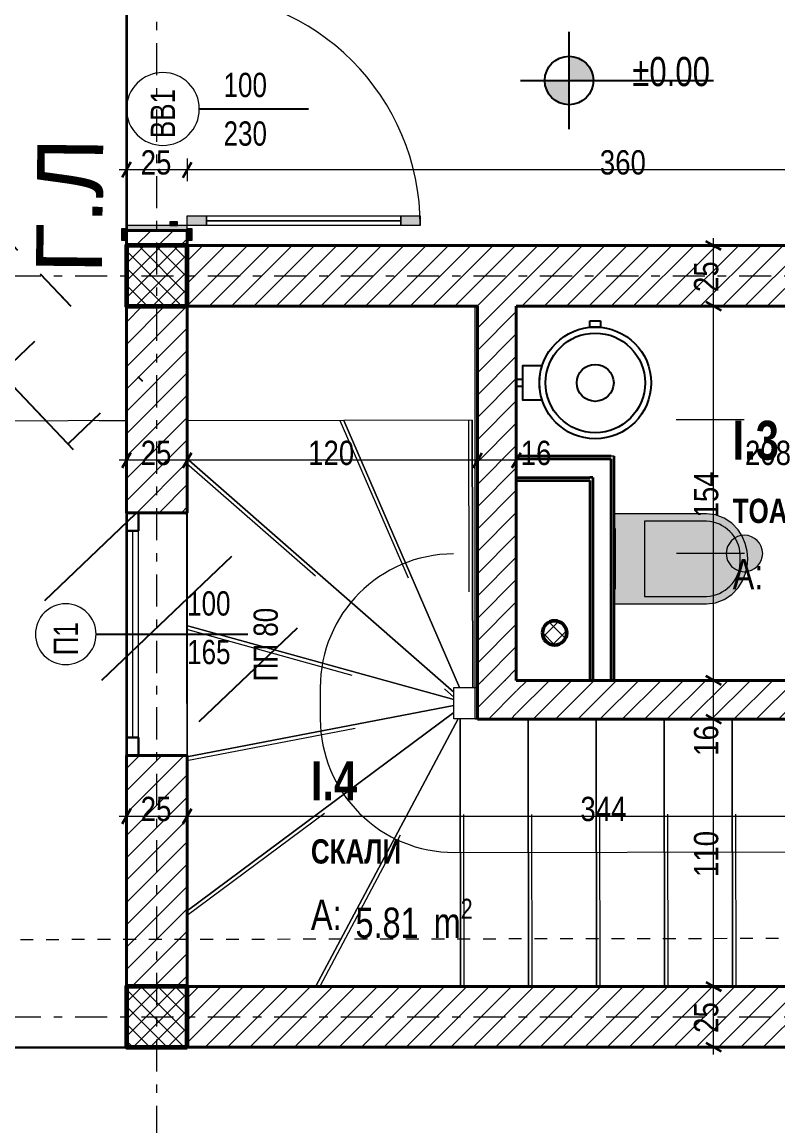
# Model space of a CAD drawing. Extents: x 1230 to 300706, y -1407 to 36108.
# Drawn here: x 60671 to 63784, y 7504 to 12048 of the extents above; entities that cross this region are included whole.
import ezdxf

# ---------------------------------------------------------------- set-up
doc = ezdxf.new("R2010")
doc.units = 0
doc.header["$LTSCALE"] = 5
doc.header["$MEASUREMENT"] = 0
doc.set_wipeout_variables(frame=1)
for name, pattern in [('- Двойно прекъснати линии', [1093.61107349396, 529.166650772095, -211.666655540466, 141.11111164093, -211.666655540469]), ('- Прекъснати линия', [423.33333333324, 211.66666666662, -211.66666666662]), ('Small Dashed', [282.22222222216, 141.11111111108, -141.11111111108]), ('Wipeout_Contour', [99999.99999999999, 0, -99999.99999999999])]:
    doc.linetypes.add(name, pattern=pattern)
for name, color, linetype, lineweight in [('1', 255, 'Continuous', 13), ('101', 253, 'Continuous', 15), ('11', 7, 'Continuous', 18), ('15', 7, 'Continuous', 25), ('177', 7, 'Continuous', 15), ('2', 8, 'Continuous', 15), ('21', 7, 'Continuous', 50), ('23', 8, 'Continuous', 30), ('27', 7, 'Continuous', 40), ('46', 9, 'Continuous', 35), ('47', 7, 'Continuous', 60), ('5', 7, 'Continuous', 25), ('7', 7, 'Continuous', 25), ('71', 7, 'Continuous', 20), ('75', 165, 'Continuous', 20), ('85', 254, 'Continuous', 20), ('91', 7, 'Continuous', 13), ('dimenzija', 7, 'Continuous', 13), ('gradezna_linija', 7, 'Continuous', 53), ('U-3.2 LINIJA NA PARCELA', 82, 'Continuous', 50), ('U-5.2 ELEMENTI NA SOOBRAKAJNICA', 7, 'Continuous', 9)]:
    doc.layers.add(name, color=color, linetype=linetype, lineweight=lineweight)
for name, color, linetype, lineweight, true_color in [('160', 7, 'Continuous', 35, 0xb4a35c), ('168', 7, 'Continuous', 15, 0x5e5e5e), ('179', 7, 'Continuous', 0, 0xb7d9ff), ('184', 7, 'Continuous', 0, 0xe8e8e8), ('3', 7, 'Continuous', 18, 0x7c7c7c), ('45', 7, 'Continuous', 35, 0x404040), ('58', 7, 'Continuous', 25, 0xdf0000), ('89', 7, 'Continuous', 20, 0x111111)]:
    doc.layers.add(name, color=color, linetype=linetype, lineweight=lineweight, true_color=true_color)
doc.layers.add('hech plo~nici', color=253, linetype='Continuous')
doc.layers.add('LEGENDI', color=7, linetype='Continuous')
doc.styles.add('GENERATED_STYLE_4', font='arial.ttf')
doc.styles.add('GENERATED_STYLE_5', font='arialbd.ttf')
doc.styles.add('GENERATED_STYLE_6', font='Cambria Math.ttf')
doc.styles.add('PECAT', font='arial.ttf', dxfattribs={"height": 1.5})
pattern_1 = [(44.99999999999999, (4240.815483231272, 9842.57926668318), (-45.96193909124292, 45.96193909124295), [])]
pattern_2 = [(44.99999999999999, (4240.815483231272, 9842.57926668318), (-35.35533905932839, 35.35533905932842), []), (135.0000000000002, (4240.815483231272, 9842.57926668318), (35.35533905932829, 35.35533905932851), [])]

# ---------------------------------------------------------------- blocks, each defined once
blk = doc.blocks.new('A$C7bff3a25')
at = {"layer": 'hech plo~nici'}
h = blk.add_hatch(dxfattribs=at)
h.set_pattern_fill('AR-HBONE', color=256, scale=0.1, angle=45.00000000000001)
h.set_pattern_definition([(90, (-7616202.040000002, -4641434.938929104), (-0.4000000000000001, 0.4000000000000001), [1.2, -0.4]), (180, (-7616202.040000002, -4641434.538929104), (-0.3999999999999999, 0.4), [1.199999999999998, -0.4])])
h.paths.add_polyline_path([(20.28641710244119, 27.12959194462746), (19.69949446246023, 26.51465495582674), (20.49119060393422, 25.76854571513832), (20.57233973033726, 25.69115949142725), (21.15421470534054, 26.30132812447845)])
h.paths.add_polyline_path([(20.14526487314891, 28.86170581240404), (19.32775921375759, 28.00443822636799), (21.06634797435254, 26.3659596843645), (21.14749710075556, 26.28857346065343), (21.95527336280793, 27.13562782574444)])
at = {"color": 5, "linetype": 'Continuous', "lineweight": 70, "const_width": 0.002335619738710761, "flags": 128}
blk.add_lwpolyline([(30.37206815359039, 12.78929443563753), (16.98470876218007, 25.54742623934391)], dxfattribs=at)
at = {"layer": 'gradezna_linija', "linetype": 'Continuous', "lineweight": 35}
blk.add_lwpolyline([(27.47665073629468, 15.54313936457038), (28.77928620297461, 14.30090739764274), (33.5411752657965, 19.29434320889415), (32.23853979911654, 20.5365751758218), (23.55430364515631, 28.81812133453787), (18.79241458233446, 23.82468552328647)], close=True, dxfattribs=at).dxf.unprotected_set("ltscale", 0)
at = {"layer": 'U-3.2 LINIJA NA PARCELA', "color": 84, "linetype": 'Continuous', "lineweight": 35, "true_color": 0x2aa800}
blk.add_lwpolyline([(16.98470876218005, 25.54742623934393), (30.37206815359039, 12.78929443563753)], dxfattribs=at)
at = {"layer": 'U-5.2 ELEMENTI NA SOOBRAKAJNICA', "linetype": 'Continuous'}
for points in [[(20.57231890223921, 25.69118019845337), (19.69992814678693, 26.51515493635092), (20.28641710244119, 27.12959194462746)], [(20.49119060393422, 25.76854571513832), (20.57233973033726, 25.69115949142725)]]:
    blk.add_lwpolyline(points, dxfattribs=at)
at = {"layer": 'LEGENDI', "style": 'PECAT'}
blk.add_text('Г.Л', height=0.2713420512620886, rotation=45.74552065727478, dxfattribs=at).set_placement((20.91594700335212, 26.1982184160209))

msp = doc.modelspace()

# ---------------------------------------------------------------- hatches: boundary and pattern name
at = {"layer": '1', "linetype": 'Continuous', "lineweight": 13}
h = msp.add_hatch(dxfattribs=at)
h.set_pattern_fill('1_БЕТОН_СГЛОБЯЕМИ_ЕЛЕМЕН_E7', color=256, scale=50.00000000000146, style=0, pattern_type=2)
h.set_pattern_definition(pattern_2)
h.paths.add_polyline_path([(62814.15903389984, 9533.548130585408, 0.414213562373095), (62864.15903389984, 9483.548130585406, 0.414213562373095), (62914.15903389984, 9533.548130585408, 0.414213562373095), (62864.15903389984, 9583.548130585408, 0.414213562373095)])
at = {"layer": '179', "linetype": 'Continuous', "lineweight": 0}
for points in [[(63489.73771712948, 10023.3520289662), (63109.73771712946, 10023.3520289662), (63109.73771712946, 9653.352028966194), (63489.73771712948, 9653.352028966194), (63527.07256750818, 9657.699068607993), (63562.40992697008, 9670.507611302392), (63593.85917623648, 9691.092374120393), (63619.73771712948, 9718.352028966194), (63636.89357914968, 9745.530694591705), (63649.47437628228, 9775.106477384805), (63657.15520814038, 9806.315581926327), (63659.73771712948, 9838.352028966197), (63657.15520814038, 9870.388476602258), (63649.47437628228, 9901.597581143771), (63636.89357914968, 9931.17336393688), (63619.73771712948, 9958.352028966201), (63593.85917623648, 9985.6116844082), (63562.40992697008, 10006.1964472261), (63527.07256750818, 10019.0049899205)], [(63109.73771712946, 9961.352028966201), (63109.73771712946, 9715.352028966194), (63114.73771712946, 9715.352028966194), (63114.73771712946, 9961.352028966201)]]:
    msp.add_hatch(color=256, dxfattribs=at).paths.add_polyline_path(points)
at = {"layer": '184', "linetype": 'Continuous', "lineweight": 0}
msp.add_hatch(color=256, dxfattribs=at).paths.add_polyline_path([(62311.12721900843, 11210.32978792156), (62311.12721900843, 11250.32978792156), (62231.12721900842, 11250.32978792156), (62231.12721900842, 11210.32978792156)])
at = {"layer": '58', "linetype": 'Continuous', "lineweight": 25}
for points in [[(62923.8114668506, 11807.55186040939), (63023.81146685061, 11807.55186040939), (63016.19942010174, 11845.8202036459), (62994.52214496926, 11878.26253852805), (62962.07981008712, 11899.93981366053), (62923.8114668506, 11907.5518604094)], [(62923.8114668506, 11807.55186040939), (62823.8114668506, 11807.55186040939), (62831.42351359947, 11769.28351717289), (62853.10078873194, 11736.84118229074), (62885.54312361409, 11715.16390715826), (62923.8114668506, 11707.55186040939)]]:
    msp.add_hatch(color=256, dxfattribs=at).paths.add_polyline_path(points)
at = {"layer": '71', "linetype": 'Continuous', "lineweight": 20}
msp.add_hatch(color=256, dxfattribs=at).paths.add_polyline_path([(63645.93255926737, 9935.495984702797, 0.9999999999999999), (63646.16348976002, 9785.496162465875, 0.9999999999999999)])

# ---------------------------------------------------------------- linework, layer by layer
at = {"layer": '101', "linetype": 'Continuous', "lineweight": 15}
for p, q in [((61311.1273305368, 11226.32984183836), (61279.1271030984, 11226.32984183836)), ((61351.1272688864, 11250.32980484812), (61431.12714558558, 11250.32980484812)), ((61431.12714558558, 11250.32980484812), (61431.12714558558, 11210.32986649852)), ((62231.12729637109, 11230.32983567332), (61431.12714558558, 11230.32983567332)), ((62231.12729637109, 11210.32986649852), (62231.12729637109, 11250.32980484812)), ((62231.12729637109, 11250.32980484812), (62311.12717307028, 11250.32980484812)), ((62311.12717307028, 11250.32980484812), (62311.12717307028, 11210.32986649852)), ((62311.12717307028, 11210.32986649852), (62231.12729637109, 11210.32986649852))]:
    msp.add_line(p, q, dxfattribs=at)
at = {"layer": '101', "linetype": 'Continuous', "lineweight": 15, "flags": 128}
for points in [[(62231.12721900842, 11230.32978792156), (61431.1272190084, 11230.32978792157), (61431.1272190084, 11250.32978792157), (62231.12721900842, 11250.32978792156)], [(62231.12721900842, 11210.32978792156), (61431.1272190084, 11210.32978792157), (61431.1272190084, 11230.32978792157), (62231.12721900842, 11230.32978792156)]]:
    msp.add_lwpolyline(points, close=True, dxfattribs=at)
at = {"layer": '11', "linetype": 'Continuous', "lineweight": 18}
for p, q in [((61996.30692903056, 10407.95678641522), (61347.54185961968, 10406.95796418106)), ((61347.54185961968, 10406.95796418106), (61347.77959536341, 10252.51275836918)), ((62525.20253675157, 10408.77101058062), (61996.30692903056, 10407.95678641522)), ((61996.30692903056, 10407.95678641522), (62473.07171002074, 9308.689678349636)), ((62473.07171002074, 9308.689678349636), (61996.30692903056, 10407.95678641522)), ((62525.20253675157, 10408.77101058062), (62526.89602338245, 9308.77242920805)), ((62526.89602338245, 9308.77242920805), (62525.20253675157, 10408.77101058062)), ((63645.20136405766, 10410.49549418856), (63365.20151885177, 10410.0643040969)), ((61347.77959536341, 10252.51275836918), (62449.26354080657, 9289.544063355183)), ((62449.26354080657, 9289.544063355183), (61347.77959536341, 10252.51275836918)), ((61347.77959536341, 10252.51275836918), (61348.8393045168, 9564.21325878212)), ((63646.04796899373, 9860.49620350228), (63366.04840054657, 9860.065013410613)), ((61348.8393045168, 9564.21325878212), (62449.31114330706, 9258.672457992405)), ((62449.31114330706, 9258.672457992405), (61348.8393045168, 9564.21325878212)), ((61348.8393045168, 9564.21325878212), (61349.39503603418, 9203.192850703703)), ((61899.23463693685, 9307.806264503293), (61899.39460347919, 9204.039732398503)), ((62449.23420438185, 9308.652869439371), (62473.07171002074, 9308.689678349636)), ((62449.26354080657, 9289.544063355183), (62449.23420438185, 9308.652869439371)), ((62449.31114330706, 9258.672457992405), (62449.26354080657, 9289.544063355183)), ((62473.07171002074, 9308.689678349636), (62526.89602338245, 9308.77242920805)), ((62526.89602338245, 9308.77242920805), (62806.89586858833, 9309.203619299718)), ((62806.89586858833, 9309.203619299718), (63086.89543703549, 9309.634532632661)), ((63086.89543703549, 9309.634532632661), (63366.89500548266, 9310.065722724328)), ((63366.89500548266, 9310.065722724328), (63646.89485068854, 9310.49663605727)), ((61349.67151799925, 9023.670260170346), (62449.34850573477, 9234.427840270819)), ((62449.34850573477, 9234.427840270819), (61349.67151799925, 9023.670260170346)), ((62449.34850573477, 9234.427840270819), (62449.31114330706, 9258.672457992405)), ((62449.39223361314, 9205.989497607616), (62449.34850573477, 9234.427840270819)), ((61349.39503603418, 9203.192850703703), (61349.67151799925, 9023.670260170346)), ((61350.64764601806, 8389.625710519209), (62449.39223361314, 9205.989497607616)), ((62449.39223361314, 9205.989497607616), (61350.64764601806, 8389.625710519209)), ((61881.41552650552, 8078.961552234667), (62466.71649944632, 9179.864027599142)), ((62466.71649944632, 9179.864027599142), (61881.41552650552, 8078.961552234667)), ((61899.39460347919, 9204.039732398503), (61899.4330729418, 9178.990577066854)), ((62449.39389416548, 9204.886614093306), (62449.39223361314, 9205.989497607616)), ((62449.43236362808, 9179.837458761656), (62449.39389416548, 9204.886614093306)), ((62466.71649944632, 9179.864027599142), (62449.43236362808, 9179.837458761656)), ((62475.07876428567, 9179.87703525916), (62466.71649944632, 9179.864027599142)), ((62755.07833273284, 9180.3079485921), (62475.07876428567, 9179.87703525916)), ((62476.77225091656, 8079.878177127865), (62475.07876428567, 9179.87703525916)), ((62475.07876428567, 9179.87703525916), (62476.77225091656, 8079.878177127865)), ((63035.07817793872, 9180.73913868377), (62755.07833273284, 9180.3079485921)), ((62756.77181936372, 8080.309367219532), (62755.07833273284, 9180.3079485921)), ((62755.07833273284, 9180.3079485921), (62756.77181936372, 8080.309367219532)), ((63315.07774638588, 9181.170052016712), (63035.07817793872, 9180.73913868377)), ((63036.77166456961, 8080.740280552475), (63035.07817793872, 9180.73913868377)), ((63035.07817793872, 9180.73913868377), (63036.77166456961, 8080.740280552475)), ((63595.07731483305, 9181.601242108381), (63315.07774638588, 9181.170052016712)), ((63316.77123301676, 8081.171470644143), (63315.07774638588, 9181.170052016712)), ((63315.07774638588, 9181.170052016712), (63316.77123301676, 8081.171470644143)), ((63875.07716003893, 9182.032155441324), (63595.07731483305, 9181.601242108381)), ((63596.77080146392, 8081.602383977086), (63595.07731483305, 9181.601242108381)), ((63595.07731483305, 9181.601242108381), (63596.77080146392, 8081.602383977086)), ((61349.67151799925, 9023.670260170346), (61350.64764601806, 8389.625710519209)), ((62450.27924532289, 8629.838168075372), (63875.92376497501, 8632.032864755038)), ((61350.64764601806, 8389.625710519209), (61351.1272688864, 8078.145113999482)), ((61351.1272688864, 8078.145113999482), (61881.41552650552, 8078.961552234667)), ((61881.41552650552, 8078.961552234667), (62476.77225091656, 8079.878177127865)), ((62476.77225091656, 8079.878177127865), (62756.77181936372, 8080.309367219532)), ((62756.77181936372, 8080.309367219532), (63036.77166456961, 8080.740280552475)), ((63036.77166456961, 8080.740280552475), (63316.77123301676, 8081.171470644143)), ((63316.77123301676, 8081.171470644143), (63596.77080146392, 8081.602383977086)), ((63596.77080146392, 8081.602383977086), (63876.77064666981, 8082.033574068753))]:
    msp.add_line(p, q, dxfattribs=at)
at = {"layer": '11', "linetype": 'Continuous', "lineweight": 18, "flags": 128}
msp.add_lwpolyline([(63645.93255926737, 9935.495984702797, 0.9999999999999999), (63646.16348976002, 9785.496162465875, 0.9999999999999999)], format="xyb", close=True, dxfattribs=at)
at = {"layer": '11', "linetype": 'Continuous', "lineweight": 18}
for centre, radius, start, end in [((62449.23410879535, 9308.652880754245), 550.0000000000175, 90.08820898562504, 180.0882089854426), ((62449.43242513308, 9179.837430420655), 550.0000000000174, 180.0882089854426, 270.0882089856251)]:
    msp.add_arc(centre, radius, start, end, dxfattribs=at)
at = {"layer": '15', "linetype": 'Continuous', "lineweight": 25}
for p, q in [((63009.60032334392, 10792.71700430303), (63009.60032334392, 10817.71689658185)), ((63009.60032334392, 10817.71689658185), (63053.60025552847, 10817.71689658185)), ((63009.60032334392, 10792.71700430303), (63009.60032334392, 10817.71689658185)), ((63009.60032334392, 10817.71689658185), (63053.60025552847, 10817.71689658185)), ((63053.60025552847, 10817.71689658185), (63053.60025552847, 10792.71700430303)), ((63053.60025552847, 10817.71689658185), (63053.60025552847, 10792.71700430303)), ((63009.60032334392, 10791.66227680667), (63009.60032334392, 10792.71700430303)), ((63009.60032334392, 10791.66227680667), (63009.60032334392, 10792.71700430303)), ((63053.60025552847, 10791.66227680667), (63053.60025552847, 10792.71700430303)), ((63053.60025552847, 10791.66227680667), (63053.60025552847, 10792.71700430303))]:
    msp.add_line(p, q, dxfattribs=at)
at = {"layer": '15', "linetype": 'Continuous', "lineweight": 25, "flags": 128}
for points in [[(63261.60025993651, 10562.71691849083, -0.9999999999999999), (62801.6002599365, 10562.71691849083, -0.9999999999999999)], [(63031.6002599365, 10638.71691849083, -0.9999999999999999), (63031.6002599365, 10486.71691849083, -0.9999999999999999)], [(62812.51123693443, 10492.71691849083, -0.1558710999704792), (62812.51123693443, 10632.71691849083), (62731.60025993649, 10632.71691849083), (62731.60025993649, 10492.71691849083)]]:
    msp.add_lwpolyline(points, format="xyb", close=True, dxfattribs=at)
at = {"layer": '15', "linetype": 'Continuous', "lineweight": 25}
msp.add_circle((63031.6002599365, 10562.71691849083), 205.000000000006, dxfattribs=at)
for centre, start, end in [((63031.60025993652, 10562.71691849083), 90, 95.48885756906532), ((63031.60025993652, 10562.71691849083), 90, 95.48885756906532), ((63031.60025993649, 10562.71691849083), 84.51114243093467, 90), ((63031.60025993649, 10562.71691849083), 84.51114243093467, 90)]:
    msp.add_arc(centre, 230.0000000000062, start, end, dxfattribs=at)
at = {"layer": '160', "linetype": 'Continuous', "lineweight": 35}
for p, q in [((63097.73773679875, 10248.68878308255), (63021.73785393452, 10248.68878308255)), ((63097.73773679875, 10248.68878308255), (63021.73785393452, 10248.68878308255)), ((63097.73773679875, 10172.68890021832), (63097.73773679875, 10248.68878308255)), ((63021.73785393452, 10172.68890021832), (63009.73759567091, 10172.68890021832)), ((63021.73785393452, 10172.68890021832), (63009.73759567091, 10172.68890021832))]:
    msp.add_line(p, q, dxfattribs=at)
at = {"layer": '177', "linetype": 'Continuous', "lineweight": 15, "flags": 128}
msp.add_lwpolyline([(63109.73771712951, 10260.6888384986), (63097.73771712951, 10260.6888384986)], dxfattribs=at)
at = {"layer": '2', "linetype": 'Continuous', "lineweight": 15, "flags": 128}
for points in [[(61251.12721900838, 11840.32978792159, 0.9999999999999999), (61251.12721900838, 11540.32978792158, 0.9999999999999999)], [(60851.12721900837, 9653.145243737215, 0.9999999999999999), (60851.12721900837, 9403.145243737206, 0.9999999999999999)]]:
    msp.add_lwpolyline(points, format="xyb", close=True, dxfattribs=at)
at = {"layer": '21', "linetype": 'Continuous', "lineweight": 50, "flags": 128}
msp.add_lwpolyline([(62814.15903389984, 9533.548130585408, 0.414213562373095), (62864.15903389984, 9483.548130585406, 0.414213562373095), (62914.15903389984, 9533.548130585408, 0.414213562373095), (62864.15903389984, 9583.548130585408, 0.414213562373095)], format="xyb", close=True, dxfattribs=at)
at = {"layer": '23', "linetype": 'Continuous', "lineweight": 30}
for p, q in [((61101.12723906334, 9953.145337672362), (61151.1273003797, 9953.145337672362)), ((61151.1273003797, 9103.1451255705), (61101.12723906334, 9103.1451255705))]:
    msp.add_line(p, q, dxfattribs=at)
at = {"layer": '3', "linetype": 'Continuous', "lineweight": 18}
for p, q in [((61101.12723906334, 9953.145337672362), (61101.12723906334, 9103.1451255705)), ((61126.12713134216, 9953.145337672362), (61126.12713134216, 9103.1451255705)), ((61151.1273003797, 9103.1451255705), (61151.1273003797, 9953.145337672362))]:
    msp.add_line(p, q, dxfattribs=at)
at = {"layer": '45', "linetype": 'Continuous', "lineweight": 35}
for p, q in [((61119.16941702604, 11471.11573730518), (61083.08506110065, 11408.61586822878)), ((61333.0850909237, 11408.61586822878), (61369.16944684909, 11471.11573730518))]:
    msp.add_line(p, q, dxfattribs=at)
at = {"layer": '5', "linetype": 'Continuous', "lineweight": 25}
for p, q in [((61401.12733020275, 11690.3296802111), (61851.1273285325, 11690.3296802111)), ((60976.12722415182, 9528.14523162143), (61601.12729870944, 9528.14523162143))]:
    msp.add_line(p, q, dxfattribs=at)
at = {"layer": '58', "linetype": 'Continuous', "lineweight": 25}
for p, q in [((62923.81148441918, 11607.55197620122), (62923.81148441918, 12007.55191321461)), ((62723.81151591249, 11807.55194470791), (63519.02097318916, 11807.55194470791))]:
    msp.add_line(p, q, dxfattribs=at)
msp.add_circle((62923.8114668506, 11807.55186040939), 100.0000000000029, dxfattribs=at)
at = {"layer": '75', "linetype": 'Continuous', "lineweight": 20}
for p, q in [((63489.63777624293, 9993.361978102686), (63234.63782331586, 9993.361978102686)), ((63234.63782331586, 9993.361978102686), (63234.63782331586, 9838.351907735545)), ((63234.63782331586, 9838.351907735545), (63234.63782331586, 9683.34211412713)), ((63628.92629054637, 9822.748250888177), (63628.92629054637, 9853.955841341638)), ((63234.63782331586, 9683.34211412713), (63489.63777624293, 9683.34211412713))]:
    msp.add_line(p, q, dxfattribs=at)
at = {"layer": '75', "linetype": 'Continuous', "lineweight": 20, "flags": 128}
for points in [[(63489.73771712948, 10023.3520289662), (63109.73771712946, 10023.3520289662), (63109.73771712946, 9653.352028966194), (63489.73771712948, 9653.352028966194), (63527.07256750818, 9657.699068607993), (63562.40992697008, 9670.507611302392), (63593.85917623648, 9691.092374120393), (63619.73771712948, 9718.352028966194), (63636.89357914968, 9745.530694591705), (63649.47437628228, 9775.106477384805), (63657.15520814038, 9806.315581926327), (63659.73771712948, 9838.352028966197), (63657.15520814038, 9870.388476602258), (63649.47437628228, 9901.597581143771), (63636.89357914968, 9931.17336393688), (63619.73771712948, 9958.352028966201), (63593.85917623648, 9985.6116844082), (63562.40992697008, 10006.1964472261), (63527.07256750818, 10019.0049899205)], [(63109.73771712946, 9961.352028966201), (63109.73771712946, 9715.352028966194), (63114.73771712946, 9715.352028966194), (63114.73771712946, 9961.352028966201)]]:
    msp.add_lwpolyline(points, close=True, dxfattribs=at)
at = {"layer": '75', "linetype": 'Continuous', "lineweight": 20}
for centre, radius, start, end in [((63482.85144941378, 9847.29278525255), 146.2268015963367, 2.611688899229816, 87.33999364532055), ((63482.85144941378, 9829.411272679845), 146.2268015962512, 272.6600063546795, 357.3883111007702)]:
    msp.add_arc(centre, radius, start, end, dxfattribs=at)
at = {"layer": '85', "linetype": 'Continuous', "lineweight": 20, "ltscale": 0.05}
for p, q in [((61101.12723906334, 11486.74070457428), (61101.12723906334, 11392.99062420095)), ((61351.1272688864, 11486.74070457428), (61351.1272688864, 11392.99062420095)), ((61101.12723906334, 11439.86580276698), (61070.56477319504, 11439.86580276698)), ((61351.1272688864, 11439.86580276698), (61101.12723906334, 11439.86580276698)), ((64948.82822080583, 11439.86580276698), (61351.1272688864, 11439.86580276698))]:
    msp.add_line(p, q, dxfattribs=at)
at = {"layer": '89', "linetype": 'Continuous', "lineweight": 20, "flags": 128}
for points in [[(73101.1271653645, 7828.145243737113), (74901.12721900878, 7828.145243737113), (74901.12721900878, 14728.1452437374), (73101.12716536451, 14728.14524373741), (61101.12721900838, 14728.14524373741), (61101.12721900838, 7828.145243737116)], [(64187.08532271236, 8078.140970121791), (64187.0762746836, 9178.145196174812), (62536.60025993649, 9178.145243737066), (62536.60025993649, 10878.14524373739), (61351.12719218626, 10878.14524373739), (61351.12719218626, 9178.11783153492), (61351.12719218626, 8078.117867297676)]]:
    msp.add_lwpolyline(points, close=True, dxfattribs=at)
at = {"layer": '91', "linetype": 'Continuous', "lineweight": 13}
for p, q in [((61347.54185961968, 10406.95796418106), (61351.1272688864, 8078.145113999482)), ((62449.23420438185, 9308.652869439371), (63596.89478937218, 9310.419697132056)), ((62449.43236362808, 9179.837458761656), (62449.23420438185, 9308.652869439371)), ((63597.09322537715, 9181.604286454341), (62449.43236362808, 9179.837458761656)), ((63598.78671200802, 8081.605705081772), (63597.09322537715, 9181.604286454341)), ((61351.1272688864, 8078.145113999482), (63598.78671200802, 8081.605705081772))]:
    msp.add_line(p, q, dxfattribs=at)
at = {"layer": '91', "linetype": 'Small Dashed', "lineweight": 13}
for p, q in [((61979.96792425407, 10407.93160137136), (62456.73242848553, 9308.664493305772)), ((62510.20249068079, 10408.74803960654), (62511.89597731167, 9308.749458233977)), ((61347.81031558175, 10232.56177548849), (62449.29426102492, 9269.593080474497)), ((61348.86338252578, 9548.639215118195), (62449.33494455731, 9243.098414328484)), ((61349.69504249077, 9008.401758137488), (62449.37175346757, 9219.159338237961)), ((61350.67642892533, 8370.959995151812), (62449.42101652041, 9187.323782240217)), ((61898.41764518421, 8078.987844313428), (62483.718618125, 9179.890319677901)), ((62491.77229698734, 8079.901424860664), (62490.07881035646, 9179.900006233232)), ((62771.77186543449, 8080.332338193607), (62770.07837880362, 9180.3311963249)), ((63051.77143388166, 8080.763528285273), (63050.07794725077, 9180.762109657844)), ((63331.77127908754, 8081.194441618218), (63330.07779245666, 9181.193299749511)), ((63611.7708475347, 8081.625631709884), (63610.07736090382, 9181.624213082454))]:
    msp.add_line(p, q, dxfattribs=at)

# ---------------------------------------------------------------- texts
at = {"layer": '1', "linetype": 'Continuous', "lineweight": 13}
for s, insert, char_height, attachment_point, style in [('\\A1;{\\W0.800000x;\\pql;\\fCentury Gothic|b0|i0|c0|p34;±0.00}', (63183.81146366915, 11782.62009471281), 120.0000047683751, 7, 'GENERATED_STYLE_6'), ('\\A1;{\\W0.800000x;\\pql;\\pt0;\\fCentury Gothic|b1|i0|c204|p34;I.3}', (63597.50566458902, 10406.63681822854), 160.0000000000047, 1, 'GENERATED_STYLE_5'), ('\\A1;{\\W0.800000x;\\pql;\\pt0;\\fCentury Gothic|b0|i0|c204|p34;A: }', (63597.50566458902, 9837.87740646382), 125.0000000000036, 1, 'GENERATED_STYLE_4'), ('\\A1;{\\W0.800000x;\\pql;\\pt0;\\fCentury Gothic|b1|i0|c204|p34;I.4}', (61860.73413096902, 9004.717236135162), 160.0000000000047, 1, 'GENERATED_STYLE_5'), ('\\A1;{\\W0.800000x;\\pql;\\pt0;\\fCentury Gothic|b0|i0|c204|p34;A: }', (61860.73413096902, 8435.957824370438), 125.0000000000036, 1, 'GENERATED_STYLE_4'), ('\\A1;{\\W0.800000x;\\pql;\\pt0,1;\\fCentury Gothic|b0|i0|c204|p34;5.81\\fCentury Gothic|b0|i0|c204|p34;\\A1{\\H.66x;\\S^  ;}\\fCentury Gothic|b0|i0|c204|p34; m\\fCentury Gothic|b0|i0|c204|p34;\\A1{\\H.66x;\\S2^  ;}}', (62044.26373096903, 8439.134294958674), 125.0000000000036, 1, 'GENERATED_STYLE_4')]:
    msp.add_mtext(s, dxfattribs=dict(at, insert=insert, char_height=char_height, attachment_point=attachment_point, style=style))
at = {"layer": '46', "linetype": 'Continuous', "lineweight": 35, "char_height": 100.0000000000029}
for s, insert, attachment_point, style in [('\\A1;{\\W0.850000x;\\pql;\\fCentury Gothic|b0|i0|c0|p34;25}', (61159.72697943921, 11419.08928827978), 7, 'GENERATED_STYLE_6'), ('\\A1;{\\W0.850000x;\\pql;\\fCentury Gothic|b0|i0|c0|p34;360}', (63050.377493133, 11419.08928827978), 7, 'GENERATED_STYLE_6'), ('\\A1;{\\W0.850000x;\\pql;\\fCentury Gothic|b0|i0|c0|p34;120}', (61849.26349096255, 10223.22214761921), 7, 'GENERATED_STYLE_6'), ('\\A1;{\\W0.850000x;\\pql;\\fCentury Gothic|b0|i0|c0|p34;16}', (62724.66276817958, 10223.2221476192), 7, 'GENERATED_STYLE_6'), ('\\A1;{\\W0.850000x;\\pql;\\fCentury Gothic|b0|i0|c0|p34;208}', (63648.11401359704, 10223.2221476192), 7, 'GENERATED_STYLE_6'), ('\\A1;{\\W0.800000x;\\pql;\\pt0;\\fCentury Gothic|b1|i0|c204|p34;ТОАЛЕТ}', (63597.50566458902, 10085.83181822853), 1, 'GENERATED_STYLE_5'), ('\\A1;{\\W0.850000x;\\pql;\\fCentury Gothic|b0|i0|c0|p34;344}', (62970.37749313298, 8757.369986704269), 7, 'GENERATED_STYLE_6'), ('\\A1;{\\W0.800000x;\\pql;\\pt0;\\fCentury Gothic|b1|i0|c204|p34;СКАЛИ}', (61860.73413096902, 8683.912236135153), 1, 'GENERATED_STYLE_5')]:
    msp.add_mtext(s, dxfattribs=dict(at, insert=insert, attachment_point=attachment_point, style=style))
at = {"layer": '46', "linetype": 'Continuous', "lineweight": 35, "char_height": 100.0000000000029, "attachment_point": 7, "rotation": 90, "style": 'GENERATED_STYLE_6'}
for s, insert in [('\\A1;{\\W0.850000x;\\pql;\\fCentury Gothic|b0|i0|c0|p34;154}', (63539.47902131865, 10008.54499522738)), ('\\A1;{\\W0.850000x;\\pql;\\fCentury Gothic|b0|i0|c0|p34;16}', (63539.47902131865, 9027.282241454523)), ('\\A1;{\\W0.850000x;\\pql;\\fCentury Gothic|b0|i0|c0|p34;110}', (63539.47902131865, 8528.544995227248))]:
    msp.add_mtext(s, dxfattribs=dict(at, insert=insert))
at = {"layer": '7', "linetype": 'Continuous', "lineweight": 25, "char_height": 100.0000000000029, "attachment_point": 7}
for s, insert, style in [('\\A1;{\\W0.800000x;\\pql;\\pt1;\\fCentury Gothic|b0|i0|c204|p34;100}', (61501.12721900838, 11737.78884674512), 'GENERATED_STYLE_4'), ('\\A1;{\\W0.800000x;\\pql;\\pt1;\\fCentury Gothic|b0|i0|c204|p34;230}', (61501.12721900838, 11537.78884674511), 'GENERATED_STYLE_4'), ('\\A1;{\\W0.800000x;\\pql;\\pt0;\\fCentury Gothic|b0|i0|c0|p34;100\\fCentury Gothic|b0|i0|c0|p34;\\A1{\\H.66x;\\S^  ;}\\fCentury Gothic|b0|i0|c0|p34;\\fCentury Gothic|b0|i0|c0|p34;}', (61351.12721900838, 9575.604302560743), 'GENERATED_STYLE_6'), ('\\A1;{\\W0.800000x;\\pql;\\pt0;\\fCentury Gothic|b0|i0|c0|p34;165\\fCentury Gothic|b0|i0|c0|p34;\\A1{\\H.66x;\\S^  ;}\\fCentury Gothic|b0|i0|c0|p34;\\fCentury Gothic|b0|i0|c0|p34;}', (61351.12721900838, 9375.604302560738), 'GENERATED_STYLE_6')]:
    msp.add_mtext(s, dxfattribs=dict(at, insert=insert, style=style))
at = {"layer": '7', "linetype": 'Continuous', "lineweight": 25, "char_height": 100.0000000000029, "attachment_point": 7, "rotation": 90}
for s, insert, style in [('\\A1;{\\W0.800000x;\\pql;\\pt1;\\fCentury Gothic|b0|i0|c204|p34;ВВ1}', (61301.12698371427, 11570.32953792159), 'GENERATED_STYLE_4'), ('\\A1;{\\W0.800000x;\\pql;\\pt0;\\fCentury Gothic|b0|i0|c0|p34;ПП 80\\fCentury Gothic|b0|i0|c0|p34;\\A1{\\H.66x;\\S^  ;}\\fCentury Gothic|b0|i0|c0|p34;\\fCentury Gothic|b0|i0|c0|p34;}', (61753.66816018486, 9334.262743737207), 'GENERATED_STYLE_6'), ('\\A1;{\\W0.800000x;\\pql;\\pt0;\\fCentury Gothic|b0|i0|c0|p34;П1\\fCentury Gothic|b0|i0|c0|p34;\\fCentury Gothic|b0|i0|c0|p34;\\fCentury Gothic|b0|i0|c0|p34;}', (60901.12698371425, 9441.086243737209), 'GENERATED_STYLE_6')]:
    msp.add_mtext(s, dxfattribs=dict(at, insert=insert, style=style))

# ---------------------------------------------------------------- next in the draw order: wipeouts: each hides what was drawn before it
at = {"linetype": 'Wipeout_Contour', "lineweight": 0, "ltscale": 797.7690168170573}
msp.add_wipeout([(61101.12721900838, 11128.145279214621), (61351.12720616506, 11128.145279214621), (61351.12722541688, 11190.329781952374), (61101.12721900838, 11190.329781952374)], dxfattribs=at)
at = {"linetype": 'Wipeout_Contour', "lineweight": 0, "ltscale": 747.7195197842603}
msp.add_wipeout([(61351.12717339398, 10878.145218112644), (61101.12721900838, 10878.145218112644), (61101.12721900838, 10028.14522299775), (61351.12721511727, 10028.14522299775)], dxfattribs=at)
at = {"linetype": 'Wipeout_Contour', "lineweight": 0, "ltscale": 549.0171569677947}
msp.add_wipeout([(62706.60025993649, 9338.14524373715), (62546.60025993649, 9338.14524373715), (62546.60025993649, 9178.145243737146)], dxfattribs=at)
at = {"linetype": 'Wipeout_Contour', "lineweight": 0, "ltscale": 618.285749890704}
msp.add_wipeout([(61101.12721900838, 8078.145194935778), (61351.12717339398, 8078.145194935778), (61351.12721511727, 9028.145238562181), (61101.12721900838, 9028.145238562181)], dxfattribs=at)

# ---------------------------------------------------------------- next in the draw order: hatches: boundary and pattern name
at = {"layer": '168', "linetype": 'Continuous', "lineweight": 15}
h = msp.add_hatch(dxfattribs=at)
h.set_pattern_fill('COMMON_BRICK_0001', color=256, scale=50.00000000000146, style=0, pattern_type=2)
h.set_pattern_definition(pattern_1)
h.paths.add_polyline_path([(61101.12721900838, 11128.14527921462), (61351.12720616507, 11128.14527921462), (61351.12722541689, 11190.32978195237), (61101.12721900838, 11190.32978195237)])
h = msp.add_hatch(dxfattribs=at)
h.set_pattern_fill('COMMON_BRICK_0001', color=256, scale=50.00000000000146, style=0, pattern_type=2)
h.set_pattern_definition(pattern_1)
h.paths.add_polyline_path([(61351.12717339398, 10878.14521811265), (61101.12721900838, 10878.14521811265), (61101.12721900838, 10028.14522299775), (61351.12721511727, 10028.14522299775)])
h = msp.add_hatch(dxfattribs=at)
h.set_pattern_fill('COMMON_BRICK_0001', color=256, scale=50.00000000000146, style=0, pattern_type=2)
h.set_pattern_definition(pattern_1)
h.paths.add_polyline_path([(62706.60025993649, 9338.14524373715), (62546.60025993649, 9338.14524373715), (62546.60025993649, 9178.145243737146)])
h = msp.add_hatch(dxfattribs=at)
h.set_pattern_fill('COMMON_BRICK_0001', color=256, scale=50.00000000000146, style=0, pattern_type=2)
h.set_pattern_definition(pattern_1)
h.paths.add_polyline_path([(61101.12721900838, 8078.145194935778), (61351.12717339398, 8078.145194935778), (61351.12721511727, 9028.14523856218), (61101.12721900838, 9028.14523856218)])
at = {"layer": '184', "linetype": 'Continuous', "lineweight": 0}
for points in [[(61311.12721900839, 11210.32978792157), (61311.12721900839, 11226.32978792157), (61279.12721900838, 11226.32978792157), (61279.12721900838, 11210.32978792157)], [(61351.12721900839, 11250.32978792158), (61351.12721900839, 11210.32978792157), (61431.1272190084, 11210.32978792157), (61431.1272190084, 11250.32978792157)], [(61101.12721900838, 11198.32978792157), (61082.12721900838, 11198.32978792157), (61082.12721900838, 11148.32978792157), (61101.12721900838, 11148.32978792157)], [(61101.12721900838, 11190.32978792157), (61351.12721900839, 11190.32978792157), (61351.12721900839, 11210.32978792157), (61101.12721900838, 11210.32978792157)], [(61370.12721900839, 11198.32978792157), (61351.12721900839, 11198.32978792157), (61351.12721900839, 11148.32978792157), (61370.12721900839, 11148.32978792157)]]:
    msp.add_hatch(color=256, dxfattribs=at).paths.add_polyline_path(points)

# ---------------------------------------------------------------- next in the draw order: linework, layer by layer
at = {"layer": '101', "linetype": 'Continuous', "lineweight": 15}
for p, q in [((61279.1271030984, 11226.32984183836), (61279.1271030984, 11210.32986649852)), ((61311.1273305368, 11210.32986649852), (61311.1273305368, 11226.32984183836)), ((61351.1272688864, 11210.32986649852), (61351.1272688864, 11250.32980484812)), ((61351.1272688864, 11210.32986649852), (61101.12723906334, 11210.32986649852)), ((61101.12723906334, 11210.32986649852), (61101.12723906334, 11190.32989732372)), ((61101.12723906334, 11190.32989732372), (61351.1272688864, 11190.32989732372)), ((61279.1271030984, 11210.32986649852), (61311.1273305368, 11210.32986649852)), ((61351.1272688864, 11190.32989732372), (61351.1272688864, 11210.32986649852)), ((61431.12714558558, 11210.32986649852), (61351.1272688864, 11210.32986649852))]:
    msp.add_line(p, q, dxfattribs=at)
msp.add_arc((61351.1272190084, 11210.32978792157), 960.0000000000283, 0, 90, dxfattribs=at)
at = {"layer": '23', "linetype": 'Continuous', "lineweight": 30}
for p, q in [((61101.12723906334, 10028.14529126753), (61101.12723906334, 9953.145337672362)), ((61151.1273003797, 9953.145337672362), (61151.1273003797, 10028.14529126753)), ((61101.12723906334, 9103.1451255705), (61101.12723906334, 9028.14517197533)), ((61151.1273003797, 9028.14517197533), (61151.1273003797, 9103.1451255705))]:
    msp.add_line(p, q, dxfattribs=at)
at = {"layer": '27', "linetype": 'Continuous', "lineweight": 40}
for p, q in [((61101.12723906334, 11190.32989732372), (61101.12723906334, 11148.32982367729)), ((61351.1272688864, 11190.32989732372), (61101.12723906334, 11190.32989732372)), ((61351.1272688864, 11190.32989732372), (61101.12723906334, 11190.32989732372)), ((61351.1272688864, 11190.32989732372), (61101.12723906334, 11190.32989732372)), ((61101.12723906334, 11190.32989732372), (61101.12723906334, 11148.32982367729)), ((61101.12723906334, 11190.32989732372), (61101.12723906334, 11148.32982367729)), ((61351.1272688864, 11190.32989732372), (61351.1272688864, 11148.32982367729)), ((61351.1272688864, 11190.32989732372), (61351.1272688864, 11148.32982367729)), ((61351.1272688864, 11190.32989732372), (61351.1272688864, 11148.32982367729)), ((61101.12723906334, 10028.14529126753), (61151.1273003797, 10028.14529126753)), ((61101.12723906334, 10028.14529126753), (61151.1273003797, 10028.14529126753)), ((61101.12723906334, 10028.14529126753), (61151.1273003797, 10028.14529126753)), ((61151.1273003797, 10028.14529126753), (61351.1272688864, 10028.14529126753)), ((61151.1273003797, 10028.14529126753), (61351.1272688864, 10028.14529126753)), ((61101.12723906334, 9028.14517197533), (61151.1273003797, 9028.14517197533)), ((61101.12723906334, 9028.14517197533), (61151.1273003797, 9028.14517197533)), ((61101.12723906334, 9028.14517197533), (61151.1273003797, 9028.14517197533)), ((61151.1273003797, 9028.14517197533), (61351.1272688864, 9028.14517197533)), ((61151.1273003797, 9028.14517197533), (61351.1272688864, 9028.14517197533))]:
    msp.add_line(p, q, dxfattribs=at)
at = {"layer": '27', "linetype": 'Continuous', "lineweight": 40, "flags": 128}
for points in [[(61101.12721900838, 11190.32978436382), (61101.12721900838, 11128.14527651984)], [(61351.12721900838, 11128.14527651984), (61351.12721900838, 11190.32978436382)], [(61101.12721900838, 10878.14519903372), (61101.12721900838, 10028.14525267791)], [(61351.12721900838, 10028.14525267791), (61351.12721900838, 10878.14519903372)], [(61101.12721900838, 9028.145240011872), (61101.12721900838, 8078.145194935778)], [(61351.12721900838, 8078.145243737124), (61351.12721900838, 9028.145240011872)]]:
    msp.add_lwpolyline(points, dxfattribs=at)
at = {"layer": '3', "linetype": 'Continuous', "lineweight": 18}
for p, q in [((61082.12719915761, 11148.32982367729), (61082.12719915761, 11198.32988499364)), ((61082.12719915761, 11198.32988499364), (61101.12723906334, 11198.32988499364)), ((61101.12723906334, 11198.32988499364), (61101.12723906334, 11148.32982367729)), ((61351.1272688864, 11148.32982367729), (61351.1272688864, 11198.32988499364)), ((61351.1272688864, 11198.32988499364), (61370.12730879213, 11198.32988499364)), ((61370.12730879213, 11198.32988499364), (61370.12730879213, 11148.32982367729)), ((61101.12723906334, 11148.32982367729), (61082.12719915761, 11148.32982367729)), ((61370.12730879213, 11148.32982367729), (61351.1272688864, 11148.32982367729)), ((61101.12723906334, 10028.14529126753), (61101.12723906334, 9028.14517197533)), ((61351.1272688864, 10028.14529126753), (61351.1272688864, 9028.14517197533))]:
    msp.add_line(p, q, dxfattribs=at)
at = {"layer": '45', "linetype": 'Continuous', "lineweight": 35}
for p, q in [((61119.16941702604, 10275.24848752866), (61083.08506110065, 10212.74861845226)), ((61333.0850909237, 10212.74861845226), (61369.16944684909, 10275.24848752866)), ((61119.16941702604, 8809.396460484098), (61083.08506110065, 8746.896591407698)), ((61333.0850909237, 8746.896591407698), (61369.16944684909, 8809.396460484098))]:
    msp.add_line(p, q, dxfattribs=at)
at = {"layer": '85', "linetype": 'Continuous', "lineweight": 20, "ltscale": 0.05}
for p, q in [((61101.12723906334, 10290.87373155648), (61101.12723906334, 10197.12365118316)), ((61351.1272688864, 10290.87373155648), (61351.1272688864, 10197.12365118316)), ((61101.12723906334, 10243.99855299046), (61070.56477319504, 10243.99855299046)), ((61351.1272688864, 10243.99855299046), (61101.12723906334, 10243.99855299046)), ((61101.12723906334, 8825.0214277532), (61101.12723906334, 8731.271347379874)), ((61351.1272688864, 8825.0214277532), (61351.1272688864, 8731.271347379874)), ((61101.12723906334, 8778.146525945898), (61070.56477319504, 8778.146525945898)), ((61351.1272688864, 8778.146525945898), (61101.12723906334, 8778.146525945898)), ((64788.82819064872, 8778.146525945898), (61351.1272688864, 8778.146525945898))]:
    msp.add_line(p, q, dxfattribs=at)
at = {"layer": '85', "linetype": '- Прекъснати линия', "lineweight": 20, "ltscale": 0.05}
msp.add_line((59182.74480867741, 8269.457349407638), (76386.36846981109, 8295.942882515765), dxfattribs=at)

# ---------------------------------------------------------------- next in the draw order: texts
at = {"layer": '46', "linetype": 'Continuous', "lineweight": 35, "char_height": 100.0000000000029, "attachment_point": 7, "style": 'GENERATED_STYLE_6'}
for insert in [(61159.72697943921, 10223.22214761921), (61159.72697943921, 8757.369986704272)]:
    msp.add_mtext('\\A1;{\\W0.850000x;\\pql;\\fCentury Gothic|b0|i0|c0|p34;25}', dxfattribs=dict(at, insert=insert))

# ---------------------------------------------------------------- next in the draw order: wipeouts: each hides what was drawn before it
at = {"linetype": 'Wipeout_Contour', "lineweight": 0, "ltscale": 867.8486259714524}
msp.add_wipeout([(61351.12721900838, 11128.145226736855), (61351.12721900838, 10878.145243737392), (64698.828281277914, 10878.145243737392), (64698.828281277914, 11128.145226736855)], dxfattribs=at)
at = {"linetype": 'Wipeout_Contour', "lineweight": 0, "ltscale": 793.1780435447606}
msp.add_wipeout([(62706.60025993649, 9178.145243737144), (64788.82826427737, 9178.145243737143), (64788.82826427737, 9338.145243737148), (62706.60025993649, 9338.145243737148)], dxfattribs=at)
at = {"linetype": 'Wipeout_Contour', "lineweight": 0, "ltscale": 682.921506832835}
msp.add_wipeout([(61351.12721900838, 7828.145243737115), (64698.82834017292, 7828.145243737115), (64698.82834017292, 8078.1452511877105), (61351.12721900838, 8078.145251187711)], dxfattribs=at)

# ---------------------------------------------------------------- next in the draw order: hatches: boundary and pattern name
at = {"layer": '168', "linetype": 'Continuous', "lineweight": 15}
h = msp.add_hatch(dxfattribs=at)
h.set_pattern_fill('COMMON_BRICK_0001', color=256, scale=50.00000000000146, style=0, pattern_type=2)
h.set_pattern_definition(pattern_1)
h.paths.add_polyline_path([(61351.12721900838, 11128.14522673685), (61351.12721900838, 10878.14524373739), (64698.82828127791, 10878.14524373739), (64698.82828127791, 11128.14522673685)])
h = msp.add_hatch(dxfattribs=at)
h.set_pattern_fill('COMMON_BRICK_0001', color=256, scale=50.00000000000146, style=0, pattern_type=2)
h.set_pattern_definition(pattern_1)
h.paths.add_polyline_path([(62706.60025993649, 9178.145243737146), (64788.82826427737, 9178.145243737144), (64788.82826427737, 9338.14524373715), (62706.60025993649, 9338.14524373715)])
h = msp.add_hatch(dxfattribs=at)
h.set_pattern_fill('COMMON_BRICK_0001', color=256, scale=50.00000000000146, style=0, pattern_type=2)
h.set_pattern_definition(pattern_1)
h.paths.add_polyline_path([(61351.12721900838, 7828.145243737116), (64698.82834017293, 7828.145243737115), (64698.82834017293, 8078.145251187711), (61351.12721900838, 8078.145251187712)])

# ---------------------------------------------------------------- next in the draw order: linework, layer by layer
at = {"layer": '1', "linetype": 'Continuous', "lineweight": 13, "flags": 128}
msp.add_lwpolyline([(63021.73771712951, 9338.14524373715), (63097.73771712951, 9338.14524373715)], dxfattribs=at)
at = {"layer": '160', "linetype": 'Continuous', "lineweight": 35}
for p, q in [((63021.73785393452, 10172.68890021832), (63021.73785393452, 9338.145109322773)), ((63097.73773679875, 9338.145109322773), (63097.73773679875, 10172.68890021832))]:
    msp.add_line(p, q, dxfattribs=at)
at = {"layer": '160', "linetype": 'Continuous', "lineweight": 35, "flags": 128}
for points in [[(63109.73771712951, 9338.14524373715), (63109.73771712951, 10260.6888384986)], [(63009.73771712951, 10160.6888384986), (63009.73771712951, 9338.14524373715)]]:
    msp.add_lwpolyline(points, dxfattribs=at)
at = {"layer": '177', "linetype": 'Continuous', "lineweight": 15, "flags": 128}
for points in [[(63009.73771712951, 9338.14524373715), (63021.73771712951, 9338.14524373715)], [(63097.73771712951, 9338.14524373715), (63109.73771712951, 9338.14524373715)]]:
    msp.add_lwpolyline(points, dxfattribs=at)
at = {"layer": '27', "linetype": 'Continuous', "lineweight": 40, "flags": 128}
for points in [[(64698.82828127791, 11128.14524373739), (61351.12721900838, 11128.14524373739)], [(61351.12721900838, 10878.14524373739), (62546.60025993649, 10878.14524373739)], [(62706.60025993649, 10878.14524373739), (64698.82828127791, 10878.14524373739)], [(64698.82834017293, 8078.145243737123), (61351.12721900838, 8078.145243737124)], [(61351.12721900838, 7828.145243737116), (64698.82834017293, 7828.145243737115)]]:
    msp.add_lwpolyline(points, dxfattribs=at)
at = {"layer": '45', "linetype": 'Continuous', "lineweight": 35}
for p, q in [((63549.952635195, 11110.10307847103), (63487.45248935987, 11146.18743439642)), ((63487.45248935987, 10896.18740457337), (63549.952635195, 10860.10304864797)), ((63487.45248935987, 9356.187564044192), (63549.952635195, 9320.102931360076)), ((63487.45248935987, 9196.18753388709), (63549.952635195, 9160.103177961697)), ((63487.45248935987, 8096.187568720901), (63549.952635195, 8060.102936036787)), ((63487.45248935987, 7846.187538897851), (63549.952635195, 7810.103182972459))]:
    msp.add_line(p, q, dxfattribs=at)
at = {"layer": '85', "linetype": 'Continuous', "lineweight": 20, "ltscale": 0.05}
for p, q in [((63518.70242389808, 11128.14525643372), (63518.70242389808, 11158.70772230202)), ((63565.5776024641, 11128.14525643372), (63471.82752209077, 11128.14525643372)), ((63518.70242389808, 10878.14522661067), (63518.70242389808, 11128.14525643372)), ((63565.5776024641, 10878.14522661067), (63471.82752209077, 10878.14522661067)), ((63518.70242389808, 9338.145109322773), (63518.70242389808, 10878.14522661067)), ((63565.5776024641, 9338.145109322773), (63471.82752209077, 9338.145109322773)), ((63518.70242389808, 9178.145355924393), (63518.70242389808, 9338.145109322773)), ((63565.5776024641, 9178.145355924393), (63471.82752209077, 9178.145355924393)), ((63518.70242389808, 8078.145113999482), (63518.70242389808, 9178.145355924393)), ((63565.5776024641, 8078.145113999482), (63471.82752209077, 8078.145113999482)), ((63518.70242389808, 7828.145360935155), (63518.70242389808, 8078.145113999482)), ((63565.5776024641, 7828.145360935155), (63471.82752209077, 7828.145360935155)), ((63518.70242389808, 7797.582618308129), (63518.70242389808, 7828.145360935155))]:
    msp.add_line(p, q, dxfattribs=at)

# ---------------------------------------------------------------- next in the draw order: texts
at = {"layer": '46', "linetype": 'Continuous', "lineweight": 35, "char_height": 100.0000000000029, "attachment_point": 7, "rotation": 90, "style": 'GENERATED_STYLE_6'}
for insert in [(63539.47902131865, 10936.74498926704), (63539.47902131865, 7886.74498926677)]:
    msp.add_mtext('\\A1;{\\W0.850000x;\\pql;\\fCentury Gothic|b0|i0|c0|p34;25}', dxfattribs=dict(at, insert=insert))

# ---------------------------------------------------------------- next in the draw order: wipeouts: each hides what was drawn before it
at = {"linetype": 'Wipeout_Contour', "lineweight": 0, "ltscale": 786.605256097197}
msp.add_wipeout([(61351.12721900838, 10878.145243737388), (61351.12721900838, 11128.145243737396), (61101.12721900838, 11128.145243737396), (61101.12721900838, 10878.145243737388)], dxfattribs=at)
at = {"linetype": 'Wipeout_Contour', "lineweight": 0, "ltscale": 547.1876244201105}
msp.add_wipeout([(62706.6002599365, 9338.145243737152), (62546.60025993649, 9178.145243737144), (62706.6002599365, 9178.145243737144)], dxfattribs=at)
at = {"linetype": 'Wipeout_Contour', "lineweight": 0, "ltscale": 579.3034502153256}
msp.add_wipeout([(61351.12721900838, 7828.145243737116), (61351.12721900838, 8078.145243737124), (61101.12721900838, 8078.145243737124), (61101.12721900838, 7828.145243737116)], dxfattribs=at)

# ---------------------------------------------------------------- next in the draw order: hatches: boundary and pattern name
at = {"layer": '1', "linetype": 'Continuous', "lineweight": 13}
h = msp.add_hatch(dxfattribs=at)
h.set_pattern_fill('1_БЕТОН_СГЛОБЯЕМИ_ЕЛЕМЕН_E7', color=256, scale=50.00000000000146, style=0, pattern_type=2)
h.set_pattern_definition(pattern_2)
h.paths.add_polyline_path([(61351.12721900839, 10878.14524373739), (61351.12721900839, 11128.14524373739), (61101.12721900838, 11128.14524373739), (61101.12721900838, 10878.14524373739)])
h = msp.add_hatch(dxfattribs=at)
h.set_pattern_fill('1_БЕТОН_СГЛОБЯЕМИ_ЕЛЕМЕН_E7', color=256, scale=50.00000000000146, style=0, pattern_type=2)
h.set_pattern_definition(pattern_2)
h.paths.add_polyline_path([(61351.12721900838, 7828.145243737116), (61351.12721900838, 8078.145243737124), (61101.12721900838, 8078.145243737124), (61101.12721900838, 7828.145243737116)])
at = {"layer": '168', "linetype": 'Continuous', "lineweight": 15}
h = msp.add_hatch(dxfattribs=at)
h.set_pattern_fill('COMMON_BRICK_0001', color=256, scale=50.00000000000146, style=0, pattern_type=2)
h.set_pattern_definition(pattern_1)
h.paths.add_polyline_path([(62706.6002599365, 9338.14524373715), (62546.60025993649, 9178.145243737143), (62706.6002599365, 9178.145243737143)])

# ---------------------------------------------------------------- next in the draw order: linework, layer by layer
at = {"layer": '1', "linetype": '- Двойно прекъснати линии', "lineweight": 13, "ltscale": 0.05}
for p, q in [((61226.12725397487, 7454.444975167505), (61226.12725397487, 14928.41256050557)), ((60616.3793526854, 11003.1452415222), (75301.86588614233, 11003.1452415222)), ((60616.3793526854, 7953.145375846681), (75301.86588614233, 7953.145375846681))]:
    msp.add_line(p, q, dxfattribs=at)
at = {"layer": '27', "linetype": 'Continuous', "lineweight": 40, "flags": 128}
for points in [[(62546.60025993649, 9178.145243737146), (62546.60025993649, 9338.14524373715)], [(64788.82826427737, 9338.14524373715), (62706.60025993649, 9338.14524373715)], [(62546.60025993649, 9178.145243737146), (64788.82826427737, 9178.145243737144)]]:
    msp.add_lwpolyline(points, dxfattribs=at)
at = {"layer": '47', "linetype": 'Continuous', "lineweight": 60, "flags": 128}
for points in [[(61351.12721900839, 10878.14524373739), (61351.12721900839, 11128.14524373739), (61101.12721900838, 11128.14524373739), (61101.12721900838, 10878.14524373739)], [(61351.12721900838, 7828.145243737116), (61351.12721900838, 8078.145243737124), (61101.12721900838, 8078.145243737124), (61101.12721900838, 7828.145243737116)]]:
    msp.add_lwpolyline(points, close=True, dxfattribs=at)

# ---------------------------------------------------------------- next in the draw order: wipeouts: each hides what was drawn before it
at = {"linetype": 'Wipeout_Contour', "lineweight": 0, "ltscale": 785.13909463643}
msp.add_wipeout([(62706.60025993649, 9338.14524373715), (62706.60025993649, 10878.145243737385), (62546.60025993649, 10878.145243737385), (62546.60025993649, 9338.14524373715)], dxfattribs=at)

# ---------------------------------------------------------------- next in the draw order: hatches: boundary and pattern name
at = {"layer": '168', "linetype": 'Continuous', "lineweight": 15}
h = msp.add_hatch(dxfattribs=at)
h.set_pattern_fill('COMMON_BRICK_0001', color=256, scale=50.00000000000146, style=0, pattern_type=2)
h.set_pattern_definition(pattern_1)
h.paths.add_polyline_path([(62706.60025993649, 9338.14524373715), (62706.60025993649, 10878.14524373739), (62546.60025993649, 10878.14524373739), (62546.60025993649, 9338.14524373715)])

# ---------------------------------------------------------------- next in the draw order: linework, layer by layer
at = {"layer": '1', "linetype": 'Continuous', "lineweight": 13, "flags": 128}
msp.add_lwpolyline([(62706.60025993649, 10248.6888384986), (62706.60025993649, 10172.6888384986)], dxfattribs=at)
at = {"layer": '15', "linetype": 'Continuous', "lineweight": 25, "flags": 128}
msp.add_lwpolyline([(62731.60025993649, 10577.71691849083), (62731.60025993649, 10547.71691849083), (62706.60025993649, 10547.71691849083), (62706.60025993649, 10577.71691849083)], close=True, dxfattribs=at)
at = {"layer": '160', "linetype": 'Continuous', "lineweight": 35}
for p, q in [((63021.73785393452, 10248.68878308255), (62706.60016763861, 10248.68878308255)), ((62706.60016763861, 10172.68890021832), (63009.73759567091, 10172.68890021832))]:
    msp.add_line(p, q, dxfattribs=at)
at = {"layer": '160', "linetype": 'Continuous', "lineweight": 35, "flags": 128}
for points in [[(63097.73771712951, 10260.6888384986), (62706.60025993649, 10260.6888384986)], [(62706.60025993649, 10160.6888384986), (63009.73771712951, 10160.6888384986)]]:
    msp.add_lwpolyline(points, dxfattribs=at)
at = {"layer": '177', "linetype": 'Continuous', "lineweight": 15, "flags": 128}
for points in [[(62706.60025993649, 10260.6888384986), (62706.60025993649, 10248.6888384986)], [(62706.60025993649, 10172.6888384986), (62706.60025993649, 10160.6888384986)]]:
    msp.add_lwpolyline(points, dxfattribs=at)
at = {"layer": '27', "linetype": 'Continuous', "lineweight": 40, "flags": 128}
for points in [[(62546.60025993649, 10878.14524373739), (62546.60025993649, 9338.14524373715)], [(62706.60025993649, 9338.14524373715), (62706.60025993649, 10878.14524373739)]]:
    msp.add_lwpolyline(points, dxfattribs=at)
at = {"layer": '45', "linetype": 'Continuous', "lineweight": 35}
for p, q in [((62528.55795951882, 10212.74861845226), (62564.6423154442, 10275.24848752866)), ((62688.55798967592, 10212.74861845226), (62724.64234560131, 10275.24848752866))]:
    msp.add_line(p, q, dxfattribs=at)
at = {"layer": '85', "linetype": 'Continuous', "lineweight": 20, "ltscale": 0.05}
for p, q in [((62546.60013748151, 10290.87373155648), (62546.60013748151, 10197.12365118316)), ((62706.60016763861, 10290.87373155648), (62706.60016763861, 10197.12365118316)), ((62546.60013748151, 10243.99855299046), (61351.1272688864, 10243.99855299046)), ((62706.60016763861, 10243.99855299046), (62546.60013748151, 10243.99855299046))]:
    msp.add_line(p, q, dxfattribs=at)

# ---------------------------------------------------------------- next in the draw order: block references
at = {"layer": 'dimenzija', "ltscale": 50, "xscale": 1000, "yscale": 1000, "zscale": 1000, "rotation": 43.63995756689516}
msp.add_blockref('A$C7bff3a25', (63943.08646070009, -22382.66328038811), dxfattribs=at)

doc.saveas('drawing.dxf')
